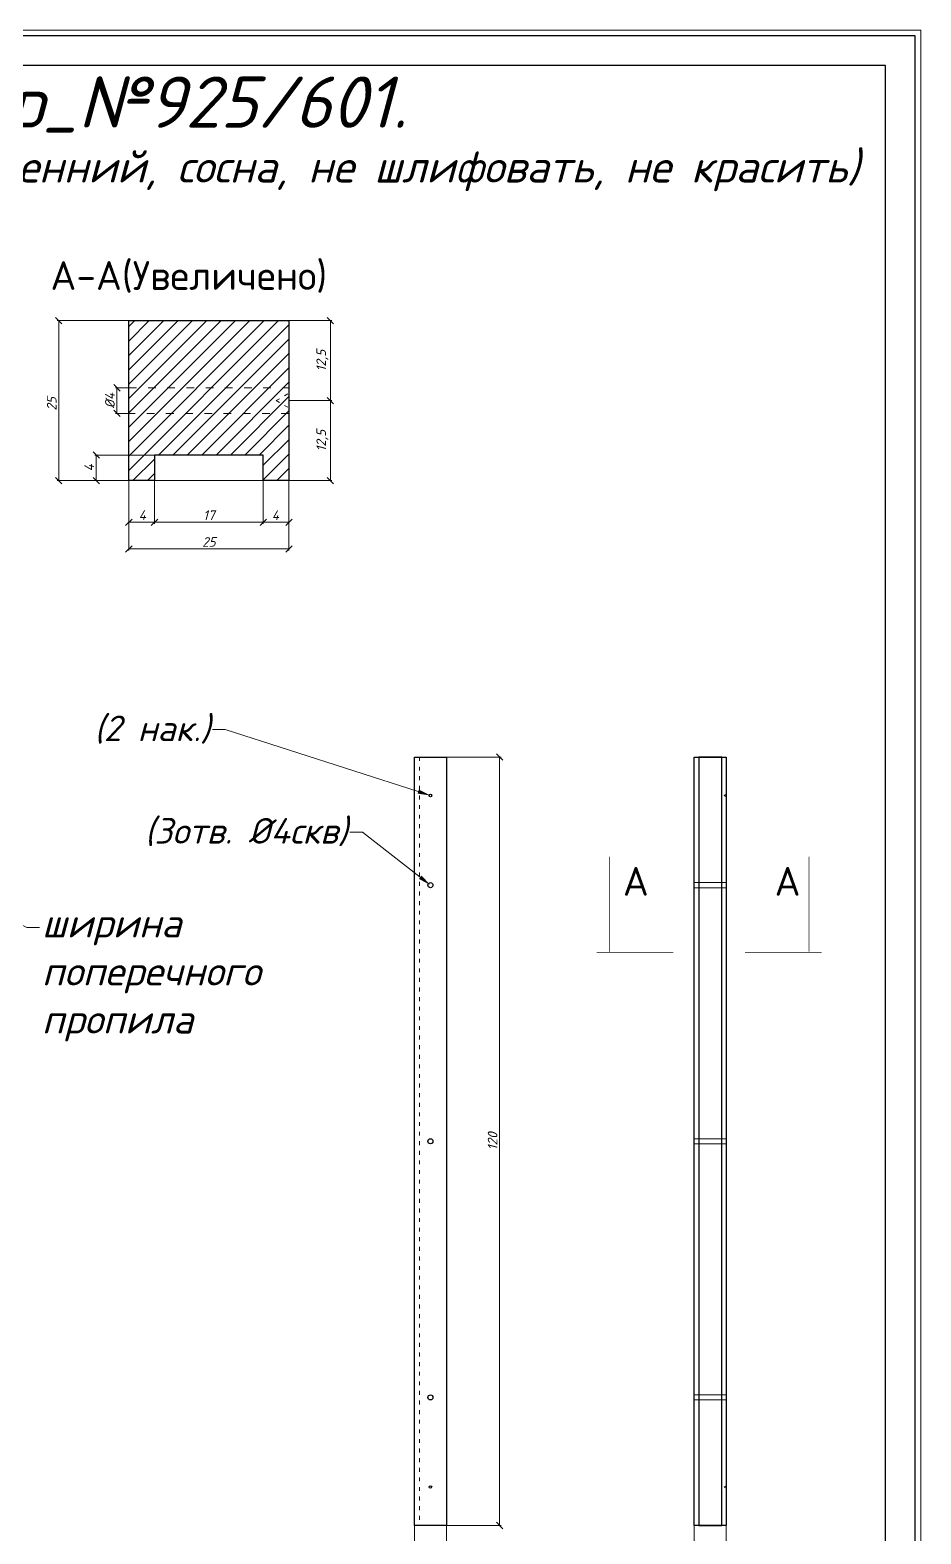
# Model space of a CAD drawing. Header units: millimetres. Extents: x 10841 to 11149, y -1240 to -812.
# Drawn here: x 11009.7 to 11148.9, y -1047 to -812.2 of the extents above; entities that cross this region are included whole.
import ezdxf
from ezdxf import colors
from ezdxf.entities.mleader import LeaderData, LeaderLine
from ezdxf.math import Vec2, Vec3

# ---------------------------------------------------------------- set-up
doc = ezdxf.new("R2010")
doc.units = ezdxf.units.MM
doc.linetypes.add('ACAD_ISO02W100', pattern=[15, 12, -3])
doc.linetypes.add('ACAD_ISO03W100', pattern=[30, 12, -18])
doc.layers.get('0').update_dxf_attribs({"lineweight": 13})
for name, color, linetype, lineweight in [('МДФ', 252, 'Continuous', 30), ('служебный слой ЛИНИИ ПУНКТИРНЫЕ', 7, 'ACAD_ISO02W100', 13), ('служебный слой НАДПИСИ', 7, 'Continuous', 13), ('служебный слой РАЗМЕРЫ', 7, 'Continuous', 9), ('служебный слой ШТАМП', 7, 'Continuous', 30), ('служебный слой ШТРИХОВКА', 7, 'Continuous', 5)]:
    doc.layers.add(name, color=color, linetype=linetype, lineweight=lineweight)
doc.styles.add('ЕСКД', font='isocpeur.ttf', dxfattribs={"oblique": 15})
doc.styles.add('ЕСКД профили текст', font='isocpeur.ttf')
doc.dimstyles.new('ЕСКД', dxfattribs={"dimtxt": 3.5, "dimasz": 2.5, "dimexe": 0.25, "dimexo": 0, "dimgap": 0.35, "dimtad": 1, "dimdec": 1, "dimzin": 9, "dimtxsty": 'ЕСКД', "dimblk": 'OBLIQUE', "dimcen": 0, "dimclrd": 256, "dimclre": 256, "dimclrt": 256, "dimadec": 1, "dimazin": 0, "dimtfac": 1, "dimtdec": 1, "dimtmove": 0, "dimatfit": 3, "dimldrblk": 'DOTSMALL', "dimfxl": 1, "dimlwd": -1, "dimlwe": -1, "dimarcsym": 0})

# ---------------------------------------------------------------- blocks, each defined once
blk = doc.blocks.new('_OBLIQUE')
at = {"color": 0, "linetype": 'ByBlock'}
blk.add_line((-0.5, -0.5), (0.5, 0.5), dxfattribs=at)
blk = doc.blocks.new('*D41')
at = {"layer": 'Defpoints', "color": 0, "transparency": 16777216}
for p in [(11069.78, -1045.69), (11074.78, -1045.69), (11069.78, -1050.86)]:
    blk.add_point(p, dxfattribs=at)
at = {"layer": 'служебный слой РАЗМЕРЫ', "transparency": 16777216}
for p, q in [((11069.78, -1045.69), (11069.78, -1051.11)), ((11074.78, -1045.69), (11074.78, -1051.11)), ((11074.78, -1050.86), (11069.78, -1050.86))]:
    blk.add_line(p, q, dxfattribs=at)
at = {"layer": 'служебный слой РАЗМЕРЫ', "transparency": 16777216, "rotation": 180}
blk.add_blockref('_OBLIQUE', (11069.78, -1050.86), dxfattribs=at)
at = {"layer": 'служебный слой РАЗМЕРЫ', "transparency": 16777216}
blk.add_blockref('_OBLIQUE', (11074.78, -1050.86), dxfattribs=at)
at = {"layer": 'служебный слой РАЗМЕРЫ', "transparency": 16777216, "insert": (11072.16, -1049.76), "char_height": 1.5, "attachment_point": 5, "style": 'ЕСКД'}
blk.add_mtext('5', dxfattribs=at)
blk = doc.blocks.new('_DotSmall')
at = {"color": 0, "linetype": 'ByBlock', "lineweight": -3, "const_width": 0.5}
blk.add_lwpolyline([(-0.0625, 0, 1), (0.0625, 0, 1)], format="xyb", close=True, dxfattribs=at)
blk = doc.blocks.new('*D14')
at = {"layer": 'Defpoints', "color": 0, "transparency": 16777216}
for p in [(11023.32, -868.02), (11025.18, -868.02), (11025.18, -872.02)]:
    blk.add_point(p, dxfattribs=at)
at = {"layer": 'служебный слой РАЗМЕРЫ', "transparency": 16777216}
for p, q in [((11025.18, -868.02), (11023.07, -868.02)), ((11023.32, -872.02), (11023.32, -868.02)), ((11025.18, -872.02), (11023.07, -872.02))]:
    blk.add_line(p, q, dxfattribs=at)
for p, rotation in [((11023.32, -868.02), 90), ((11023.32, -872.02), 270)]:
    blk.add_blockref('_OBLIQUE', p, dxfattribs=dict(at, rotation=rotation))
at = {"layer": 'служебный слой РАЗМЕРЫ', "transparency": 16777216, "insert": (11022.22, -870.02), "char_height": 1.5, "attachment_point": 5, "rotation": 90, "style": 'ЕСКД'}
blk.add_mtext('%%c4', dxfattribs=at)
blk = doc.blocks.new('*D13')
at = {"layer": 'Defpoints', "color": 0, "transparency": 16777216}
for p in [(11050.18, -870.02), (11056.65, -870.02), (11050.18, -882.52)]:
    blk.add_point(p, dxfattribs=at)
at = {"layer": 'служебный слой РАЗМЕРЫ', "transparency": 16777216}
for p, q in [((11050.18, -870.02), (11056.9, -870.02)), ((11056.65, -882.52), (11056.65, -870.02)), ((11050.18, -882.52), (11056.9, -882.52))]:
    blk.add_line(p, q, dxfattribs=at)
for p, rotation in [((11056.65, -870.02), 90), ((11056.65, -882.52), 270)]:
    blk.add_blockref('_OBLIQUE', p, dxfattribs=dict(at, rotation=rotation))
at = {"layer": 'служебный слой РАЗМЕРЫ', "transparency": 16777216, "insert": (11055.4, -876.27), "char_height": 1.5, "attachment_point": 5, "rotation": 90, "style": 'ЕСКД'}
blk.add_mtext('12,5', dxfattribs=at)
blk = doc.blocks.new('*D12')
at = {"layer": 'Defpoints', "color": 0, "transparency": 16777216}
for p in [(11050.18, -857.52), (11050.18, -870.02), (11056.65, -870.02)]:
    blk.add_point(p, dxfattribs=at)
at = {"layer": 'служебный слой РАЗМЕРЫ', "transparency": 16777216}
for p, q in [((11050.18, -857.52), (11056.9, -857.52)), ((11056.65, -857.52), (11056.65, -870.02)), ((11050.18, -870.02), (11056.9, -870.02))]:
    blk.add_line(p, q, dxfattribs=at)
for p, rotation in [((11056.65, -857.52), 90), ((11056.65, -870.02), 270)]:
    blk.add_blockref('_OBLIQUE', p, dxfattribs=dict(at, rotation=rotation))
at = {"layer": 'служебный слой РАЗМЕРЫ', "transparency": 16777216, "insert": (11055.4, -863.77), "char_height": 1.5, "attachment_point": 5, "rotation": 90, "style": 'ЕСКД'}
blk.add_mtext('12,5', dxfattribs=at)
blk = doc.blocks.new('*D10')
at = {"layer": 'Defpoints', "color": 0, "transparency": 16777216}
for p in [(11046.18, -882.52), (11050.18, -882.52), (11050.18, -889.01)]:
    blk.add_point(p, dxfattribs=at)
at = {"layer": 'служебный слой РАЗМЕРЫ', "transparency": 16777216}
for p, q in [((11046.18, -882.52), (11046.18, -889.26)), ((11050.18, -882.52), (11050.18, -889.26)), ((11046.18, -889.01), (11050.18, -889.01))]:
    blk.add_line(p, q, dxfattribs=at)
at = {"layer": 'служебный слой РАЗМЕРЫ', "transparency": 16777216, "rotation": 180}
blk.add_blockref('_OBLIQUE', (11046.18, -889.01), dxfattribs=at)
at = {"layer": 'служебный слой РАЗМЕРЫ', "transparency": 16777216}
blk.add_blockref('_OBLIQUE', (11050.18, -889.01), dxfattribs=at)
at = {"layer": 'служебный слой РАЗМЕРЫ', "transparency": 16777216, "insert": (11048.07, -887.91), "char_height": 1.5, "attachment_point": 5, "style": 'ЕСКД'}
blk.add_mtext('4', dxfattribs=at)
blk = doc.blocks.new('*D9')
at = {"layer": 'Defpoints', "color": 0, "transparency": 16777216}
for p in [(11029.18, -882.52), (11046.18, -882.52), (11046.18, -889.01)]:
    blk.add_point(p, dxfattribs=at)
at = {"layer": 'служебный слой РАЗМЕРЫ', "transparency": 16777216}
for p, q in [((11029.18, -882.52), (11029.18, -889.26)), ((11046.18, -882.52), (11046.18, -889.26)), ((11029.18, -889.01), (11046.18, -889.01))]:
    blk.add_line(p, q, dxfattribs=at)
at = {"layer": 'служебный слой РАЗМЕРЫ', "transparency": 16777216, "rotation": 180}
blk.add_blockref('_OBLIQUE', (11029.18, -889.01), dxfattribs=at)
at = {"layer": 'служебный слой РАЗМЕРЫ', "transparency": 16777216}
blk.add_blockref('_OBLIQUE', (11046.18, -889.01), dxfattribs=at)
at = {"layer": 'служебный слой РАЗМЕРЫ', "transparency": 16777216, "insert": (11037.68, -887.91), "char_height": 1.5, "attachment_point": 5, "style": 'ЕСКД'}
blk.add_mtext('17', dxfattribs=at)
blk = doc.blocks.new('*D8')
at = {"layer": 'Defpoints', "color": 0, "transparency": 16777216}
for p in [(11025.18, -882.52), (11029.18, -882.52), (11029.18, -889.01)]:
    blk.add_point(p, dxfattribs=at)
at = {"layer": 'служебный слой РАЗМЕРЫ', "transparency": 16777216}
for p, q in [((11025.18, -882.52), (11025.18, -889.26)), ((11029.18, -882.52), (11029.18, -889.26)), ((11025.18, -889.01), (11029.18, -889.01))]:
    blk.add_line(p, q, dxfattribs=at)
at = {"layer": 'служебный слой РАЗМЕРЫ', "transparency": 16777216, "rotation": 180}
blk.add_blockref('_OBLIQUE', (11025.18, -889.01), dxfattribs=at)
at = {"layer": 'служебный слой РАЗМЕРЫ', "transparency": 16777216}
blk.add_blockref('_OBLIQUE', (11029.18, -889.01), dxfattribs=at)
at = {"layer": 'служебный слой РАЗМЕРЫ', "transparency": 16777216, "insert": (11027.28, -887.91), "char_height": 1.5, "attachment_point": 5, "style": 'ЕСКД'}
blk.add_mtext('4', dxfattribs=at)
blk = doc.blocks.new('*D7')
at = {"layer": 'Defpoints', "color": 0, "transparency": 16777216}
for p in [(11020.09, -878.52), (11046.18, -878.52), (11050.18, -882.52)]:
    blk.add_point(p, dxfattribs=at)
at = {"layer": 'служебный слой РАЗМЕРЫ', "transparency": 16777216}
for p, q in [((11046.18, -878.52), (11019.84, -878.52)), ((11020.09, -882.52), (11020.09, -878.52)), ((11050.18, -882.52), (11019.84, -882.52))]:
    blk.add_line(p, q, dxfattribs=at)
for p, rotation in [((11020.09, -878.52), 90), ((11020.09, -882.52), 270)]:
    blk.add_blockref('_OBLIQUE', p, dxfattribs=dict(at, rotation=rotation))
at = {"layer": 'служебный слой РАЗМЕРЫ', "transparency": 16777216, "insert": (11018.99, -880.52), "char_height": 1.5, "attachment_point": 5, "rotation": 90, "style": 'ЕСКД'}
blk.add_mtext('4', dxfattribs=at)
blk = doc.blocks.new('*D6')
at = {"layer": 'Defpoints', "color": 0, "transparency": 16777216}
for p in [(11113.49, -1045.69), (11118.49, -1045.69), (11113.49, -1050.86)]:
    blk.add_point(p, dxfattribs=at)
at = {"layer": 'служебный слой РАЗМЕРЫ', "transparency": 16777216}
for p, q in [((11113.49, -1045.69), (11113.49, -1051.11)), ((11118.49, -1045.69), (11118.49, -1051.11)), ((11118.49, -1050.86), (11113.49, -1050.86))]:
    blk.add_line(p, q, dxfattribs=at)
at = {"layer": 'служебный слой РАЗМЕРЫ', "transparency": 16777216, "rotation": 180}
blk.add_blockref('_OBLIQUE', (11113.49, -1050.86), dxfattribs=at)
at = {"layer": 'служебный слой РАЗМЕРЫ', "transparency": 16777216}
blk.add_blockref('_OBLIQUE', (11118.49, -1050.86), dxfattribs=at)
at = {"layer": 'служебный слой РАЗМЕРЫ', "transparency": 16777216, "insert": (11115.86, -1049.76), "char_height": 1.5, "attachment_point": 5, "style": 'ЕСКД'}
blk.add_mtext('5', dxfattribs=at)
blk = doc.blocks.new('*D5')
at = {"layer": 'Defpoints', "color": 0, "transparency": 16777216}
for p in [(11025.18, -857.52), (11014.23, -882.52), (11025.18, -882.52)]:
    blk.add_point(p, dxfattribs=at)
at = {"layer": 'служебный слой РАЗМЕРЫ', "transparency": 16777216}
for p, q in [((11025.18, -857.52), (11013.98, -857.52)), ((11014.23, -857.52), (11014.23, -882.52)), ((11025.18, -882.52), (11013.98, -882.52))]:
    blk.add_line(p, q, dxfattribs=at)
for p, rotation in [((11014.23, -857.52), 90), ((11014.23, -882.52), 270)]:
    blk.add_blockref('_OBLIQUE', p, dxfattribs=dict(at, rotation=rotation))
at = {"layer": 'служебный слой РАЗМЕРЫ', "transparency": 16777216, "insert": (11013.13, -870.52), "char_height": 1.5, "attachment_point": 5, "rotation": 90, "style": 'ЕСКД'}
blk.add_mtext('25', dxfattribs=at)
blk = doc.blocks.new('*D4')
at = {"layer": 'Defpoints', "color": 0, "transparency": 16777216}
for p in [(11074.78, -925.69), (11074.78, -1045.69), (11083.09, -1045.69)]:
    blk.add_point(p, dxfattribs=at)
at = {"layer": 'служебный слой РАЗМЕРЫ', "transparency": 16777216}
for p, q in [((11074.78, -925.69), (11083.34, -925.69)), ((11083.09, -925.69), (11083.09, -1045.69)), ((11074.78, -1045.69), (11083.34, -1045.69))]:
    blk.add_line(p, q, dxfattribs=at)
for p, rotation in [((11083.09, -925.69), 90), ((11083.09, -1045.69), 270)]:
    blk.add_blockref('_OBLIQUE', p, dxfattribs=dict(at, rotation=rotation))
at = {"layer": 'служебный слой РАЗМЕРЫ', "transparency": 16777216, "insert": (11081.99, -985.69), "char_height": 1.5, "attachment_point": 5, "rotation": 90, "style": 'ЕСКД'}
blk.add_mtext('120', dxfattribs=at)

msp = doc.modelspace()

# ---------------------------------------------------------------- hatches: boundary and pattern name
at = {"layer": 'служебный слой ШТРИХОВКА'}
h = msp.add_hatch(dxfattribs=at)
h.set_pattern_fill('ANSI31', color=256, scale=0.5, style=0)
h.set_pattern_definition([(45, (-3539.4032, 103.8133), (-1.12253202, 1.12253202), [])])
h.paths.add_polyline_path([(11050.18, -857.52), (11025.18, -857.52), (11025.18, -867.52), (11050.18, -867.52)])
h.paths.add_polyline_path([(11050.18, -867.52), (11025.18, -867.52), (11025.18, -871.52), (11050.18, -871.52)])
h.paths.add_polyline_path([(11050.18, -871.52), (11025.18, -871.52), (11025.18, -882.52), (11029.18, -882.52), (11029.18, -878.52), (11046.18, -878.52), (11046.18, -882.52), (11050.18, -882.52)])

# ---------------------------------------------------------------- linework, layer by layer
at = {"layer": 'МДФ'}
for points in [[(11029.18, -882.52), (11025.18, -882.52), (11025.18, -857.52), (11050.18, -857.52), (11050.18, -882.52), (11046.18, -882.52)], [(11046.18, -882.52), (11046.18, -878.52), (11029.18, -878.52), (11029.18, -882.52)]]:
    msp.add_lwpolyline(points, dxfattribs=at)
for points in [[(11069.78, -925.69), (11074.78, -925.69), (11074.78, -1045.69), (11069.78, -1045.69)], [(11113.49, -925.69), (11118.49, -925.69), (11118.49, -1045.69), (11113.49, -1045.69)], [(11114.19, -1045.69), (11117.79, -1045.69), (11117.79, -925.69), (11114.19, -925.69)]]:
    msp.add_lwpolyline(points, close=True, dxfattribs=at)
at = {"layer": 'МДФ', "linetype": 'ACAD_ISO02W100', "lineweight": 5}
for points in [[(11113.49, -946.09), (11113.49, -945.29), (11118.49, -945.29), (11118.49, -946.09)], [(11113.49, -986.09), (11113.49, -985.29), (11118.49, -985.29), (11118.49, -986.09)], [(11113.49, -1026.09), (11113.49, -1025.29), (11118.49, -1025.29), (11118.49, -1026.09)]]:
    msp.add_lwpolyline(points, close=True, dxfattribs=at)
at = {"layer": 'МДФ'}
for centre, radius in [((11072.28, -931.69), 0.2), ((11072.28, -945.69), 0.4), ((11072.28, -985.69), 0.4), ((11072.28, -1025.69), 0.4), ((11072.28, -1039.69), 0.2)]:
    msp.add_circle(centre, radius, dxfattribs=at)
at = {"layer": 'служебный слой ЛИНИИ ПУНКТИРНЫЕ', "linetype": 'ACAD_ISO03W100', "ltscale": 0.05}
for p, q in [((11048.18, -870.02), (11050.18, -868.87)), ((11048.18, -870.02), (11050.18, -871.17)), ((11070.58, -925.69), (11070.58, -1045.69)), ((11118.14, -931.69), (11118.49, -931.49)), ((11118.14, -931.69), (11118.49, -931.89)), ((11118.14, -1039.69), (11118.49, -1039.49)), ((11118.14, -1039.69), (11118.49, -1039.89))]:
    msp.add_line(p, q, dxfattribs=at)
at = {"layer": 'служебный слой ЛИНИИ ПУНКТИРНЫЕ', "linetype": 'ACAD_ISO03W100', "ltscale": 0.1}
msp.add_lwpolyline([(11025.18, -872.02), (11025.18, -868.02), (11050.18, -868.02), (11050.18, -872.02)], close=True, dxfattribs=at)
at = {"layer": 'служебный слой НАДПИСИ'}
for points in [[(11110.22, -956.22, 0.1, 0.1, 0), (11098.22, -956.22, 0.1, 0.1, 0), (11100.22, -956.22, 0, 2, 0), (11100.22, -951.22, 0.1, 0.1, 0), (11100.22, -941.22, 0.1, 0.1, 0)], [(11121.41, -956.22, 0.1, 0.1, 0), (11133.41, -956.22, 0.1, 0.1, 0), (11131.41, -956.22, 0, 2, 0), (11131.41, -951.22, 0.1, 0.1, 0), (11131.41, -941.22, 0.1, 0.1, 0)]]:
    msp.add_lwpolyline(points, format="xyseb", dxfattribs=at)
at = {"layer": 'служебный слой ШТАМП', "color": 6, "lineweight": 5, "ltscale": 100}
msp.add_lwpolyline([(11148.89, -812.15), (10841.11, -812.15), (10841.11, -1240.04), (11148.89, -1240.04)], close=True, dxfattribs=at)
at = {"layer": 'служебный слой ШТАМП', "ltscale": 100}
for points in [[(11148.01, -813.03), (10841.99, -813.03), (10841.99, -1239.16), (11148.01, -1239.16)], [(11143.37, -817.68), (10846.63, -817.68), (10846.63, -1234.51), (11143.37, -1234.51)]]:
    msp.add_lwpolyline(points, close=True, dxfattribs=at)

# ---------------------------------------------------------------- texts
at = {"layer": 'служебный слой НАДПИСИ', "style": 'ЕСКД', "oblique": 15}
for s, height, p in [('Пр_№925/601. ', 8, (10999.14, -827.4)), ('(внутренний, сосна, не шлифовать, не красить)', 5, (10988.77, -835.96))]:
    msp.add_text(s, height=height, dxfattribs=at).set_placement(p)
at = {"layer": 'служебный слой НАДПИСИ', "char_height": 4.5, "width": 312.2763, "attachment_point": 1, "style": 'ЕСКД профили текст'}
for s, insert in [('А-А(Увеличено)', (11012.93, -848.23)), ('А', (11102.34, -942.84)), ('А', (11126.04, -942.84))]:
    msp.add_mtext(s, dxfattribs=dict(at, insert=insert))

# ---------------------------------------------------------------- dimensions: what is measured, and where the dimension line sits
at = {"layer": 'служебный слой РАЗМЕРЫ'}
for base, p1, p2, picture, middle in [((11014.23, -882.52), (11025.18, -857.52), (11025.18, -882.52), '*D5', (11014.23, -870.52)), ((11020.09, -878.52), (11050.18, -882.52), (11046.18, -878.52), '*D7', (11020.09, -880.52))]:
    dim = msp.add_linear_dim(base=base, p1=p1, p2=p2, angle=90, dimstyle='ЕСКД', override={"dimtxt": 1.5, "dimasz": 1}, dxfattribs=at)
    dim.commit()
    dim.dimension.update_dxf_attribs({"geometry": picture, "text_midpoint": middle, "dimtype": 128})
for base, p1, p2, angle, picture, middle in [((11056.65, -870.02), (11050.18, -857.52), (11050.18, -870.02), 90, '*D12', (11055.4, -863.77)), ((11056.65, -870.02), (11050.18, -882.52), (11050.18, -870.02), 270, '*D13', (11055.4, -876.27)), ((11083.09, -1045.69), (11074.78, -925.69), (11074.78, -1045.69), 90, '*D4', (11081.99, -985.69))]:
    dim = msp.add_linear_dim(base=base, p1=p1, p2=p2, angle=angle, dimstyle='ЕСКД', override={"dimtxt": 1.5, "dimasz": 1}, dxfattribs=at)
    dim.commit()
    dim.dimension.update_dxf_attribs({"geometry": picture, "text_midpoint": middle})
dim = msp.add_linear_dim(base=(11023.32, -868.02), p1=(11025.18, -872.02), p2=(11025.18, -868.02), angle=90, text='%%c<>', dimstyle='ЕСКД', override={"dimtxt": 1.5, "dimasz": 1}, dxfattribs=at)
dim.commit()
dim.dimension.update_dxf_attribs({"geometry": '*D14', "text_midpoint": (11022.22, -870.02)})
msp.add_linear_dim(base=(11050.18, -893.19), p1=(11025.18, -882.52), p2=(11050.18, -882.52), dimstyle='ЕСКД', override={"dimtxt": 1.5, "dimasz": 1}, dxfattribs=at).render()
for base, p1, p2, picture, middle in [((11029.18, -889.01), (11025.18, -882.52), (11029.18, -882.52), '*D8', (11027.28, -889.01)), ((11046.18, -889.01), (11029.18, -882.52), (11046.18, -882.52), '*D9', (11037.68, -889.01)), ((11050.18, -889.01), (11046.18, -882.52), (11050.18, -882.52), '*D10', (11048.07, -889.01)), ((11069.78, -1050.86), (11074.78, -1045.69), (11069.78, -1045.69), '*D41', (11072.16, -1050.86)), ((11113.49, -1050.86), (11118.49, -1045.69), (11113.49, -1045.69), '*D6', (11115.86, -1050.86))]:
    dim = msp.add_linear_dim(base=base, p1=p1, p2=p2, dimstyle='ЕСКД', override={"dimtxt": 1.5, "dimasz": 1}, dxfattribs=at)
    dim.commit()
    dim.dimension.update_dxf_attribs({"geometry": picture, "text_midpoint": middle, "dimtype": 128})

# ---------------------------------------------------------------- leaders
at = {"layer": 'служебный слой НАДПИСИ'}
ml = msp.add_multileader_mtext('Standard', dxfattribs=at)
ml.set_content('(2 нак.)', color=256, style='ЕСКД')
ml.set_leader_properties(color=256, linetype='ByLayer', lineweight=-1)
ml.build(insert=Vec2(0, 0))
ml.multileader.update_dxf_attribs({"dogleg_length": 2, "arrow_head_size": 2})
ctx = ml.context
ctx.base_point, ctx.arrow_head_size, ctx.landing_gap_size, ctx.plane_origin = Vec3(11016.71, -921.4), 2, 0.35, Vec3(11056.6, -946.28)
ctx.text_align_type = 2
notes = []
notes.append((ctx, [(0, (1, 1, 0), (11040.22, -921.4), (-1, 0), 2, [(0, [(11072.28, -931.69)], 0, [])])]))
ctx.mtext.insert, ctx.mtext.width, ctx.mtext.alignment, ctx.mtext.flow_direction = Vec3(11037.87, -919.2), 42.2743, 3, 5
ml = msp.add_multileader_mtext('Standard', dxfattribs=at)
ml.set_content('ширина поперечного пропила', color=256, style='ЕСКД')
ml.set_leader_properties(color=256, linetype='ByLayer', lineweight=-1)
ml.build(insert=Vec2(0, 0))
ml.multileader.update_dxf_attribs({"dogleg_length": 2, "arrow_head_size": 2})
ctx = ml.context
ctx.base_point, ctx.char_height, ctx.arrow_head_size, ctx.landing_gap_size, ctx.plane_origin = Vec3(11011.24, -952.28), 4.5, 2, 0.35, Vec3(11047.4, -907.62)
notes.append((ctx, [(0, (1, 1, 0), (11009.24, -952.28), (1, 0), 2, [(0, [(10953.76, -926.21)], 0, [])])]))
ctx.mtext.insert, ctx.mtext.width, ctx.mtext.flow_direction = Vec3(11011.59, -949.36), 30.8905, 5
ml = msp.add_multileader_mtext('Standard', dxfattribs=at)
ml.set_content('(3отв. %%C4скв)', color=256, style='ЕСКД')
ml.set_leader_properties(color=256, linetype='ByLayer', lineweight=-1)
ml.build(insert=Vec2(0, 0))
ml.multileader.update_dxf_attribs({"dogleg_length": 2, "arrow_head_size": 2})
ctx = ml.context
ctx.base_point, ctx.arrow_head_size, ctx.landing_gap_size, ctx.plane_origin = Vec3(11020.51, -937.41), 2, 0.35, Vec3(11040.38, -951.04)
ctx.text_align_type = 2
notes.append((ctx, [(0, (1, 1, 0), (11061.69, -937.41), (-1, 0), 2, [(0, [(11072.28, -945.69)], 0, [])])]))
ctx.mtext.insert, ctx.mtext.width, ctx.mtext.alignment, ctx.mtext.flow_direction = Vec3(11059.34, -935.21), 42.2743, 3, 5
for ctx, leaders in notes:
    for number, flags, end, landing, length, lines in leaders:
        leader = LeaderData()
        leader.index, (leader.has_last_leader_line, leader.has_dogleg_vector, leader.attachment_direction) = number, flags
        leader.last_leader_point, leader.dogleg_vector, leader.dogleg_length = Vec3(end), Vec3(landing), length
        for number, points, colour, breaks in lines:
            line = LeaderLine()
            line.index, line.vertices, line.color, line.breaks = number, Vec3.list(points), colors.encode_raw_color(colour), breaks
            leader.lines.append(line)
        ctx.leaders.append(leader)

doc.saveas('drawing.dxf')
